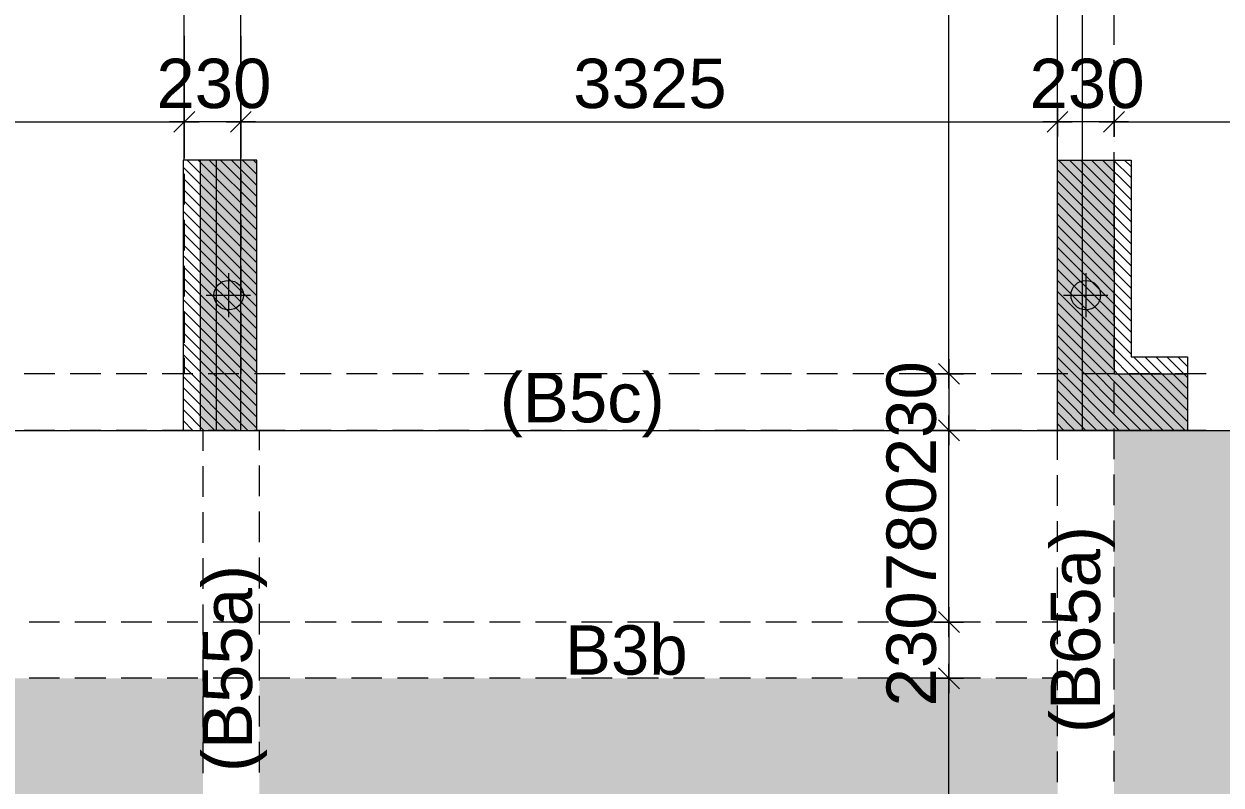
# Model space of a CAD drawing. Header units: millimetres. Extents: x -1303 to 98744, y -1303 to 90097.
# Drawn here: x 21751 to 26625, y 16838 to 19937 of the extents above; entities that cross this region are included whole.
import ezdxf

# ---------------------------------------------------------------- set-up
doc = ezdxf.new("R2010")
doc.units = ezdxf.units.MM
doc.layers.add('PDF_Geometry', color=7, linetype='Continuous')
doc.layers.add('PDF_Text', color=7, linetype='Continuous')
doc.layers.add('PDF_Solid Fills', color=192, linetype='Continuous', true_color=0xc2c0c0c0)
doc.styles.add('PDF ArialMT', font='arial.ttf')

msp = doc.modelspace()

# ---------------------------------------------------------------- hatches: boundary and pattern name
at = {"layer": 'PDF_Solid Fills'}
msp.add_hatch(color=256, dxfattribs=at).paths.add_polyline_path([(25959.23687, 19382.7525), (26189.25962, 19382.7525), (26189.25962, 18512.67482), (26489.27123, 18512.67482), (26489.27123, 18282.73679), (25959.23687, 18282.73679)])
at = {"layer": 'PDF_Solid Fills', "true_color": 0x00007f}
h = msp.add_hatch(color=254, dxfattribs=at)
h.paths.add_polyline_path([(12814.30857, 16872.72168), (12814.30857, 15026.95077), (9799.20871, 14960.09316), (9658.30121, 14967.03233), (9514.00728, 14987.42836), (9368.02118, 15022.38044), (9222.54335, 15072.39683), (9079.77321, 15137.90008), (8942.25007, 15218.63604), (8812.34276, 15314.0138), (8692.25382, 15422.7637), (8584.01219, 15543.36091), (8489.14272, 15673.68971), (8408.99871, 15811.5517), (8344.08741, 15954.57597), (8294.664, 16100.30898), (8260.38859, 16246.37773), (8240.58554, 16390.84108), (8234.23832, 16531.75065), (8234.23832, 16872.72168)], flags=0)
h.paths.add_polyline_path([(22479.26705, 17272.68137), (22479.26705, 15241.31724), (19209.26177, 15168.7901), (19209.26177, 17272.68137)], flags=0)
h.paths.add_polyline_path([(25959.23687, 17272.68137), (25959.23687, 15322.73089), (22709.2898, 15246.39481), (22709.2898, 17272.68137)], flags=0)
h.paths.add_polyline_path([(32124.25101, 18282.73679), (32124.25101, 15455.26118), (26189.25962, 15327.89318), (26189.25962, 18282.73679)], flags=0)
h.paths.add_polyline_path([(36934.25928, 16872.72168), (36934.25928, 15561.8943), (32354.27376, 15460.33875), (32354.27376, 16872.72168)], flags=0)
h.paths.add_polyline_path([(50274.26033, 16872.72168), (50274.26033, 15857.75915), (45694.27273, 15756.20359), (45694.27273, 16872.72168)], flags=0)
h.paths.add_polyline_path([(59929.31471, 17272.68137), (59929.31471, 16071.87252), (56669.29721, 15999.59848), (56669.29721, 17272.68137)], flags=0)
h.paths.add_polyline_path([(63419.27024, 17272.68137), (63419.27024, 16149.30779), (60159.25274, 16076.95111), (60159.25274, 17272.68137)], flags=0)
h.paths.add_polyline_path([(69584.28231, 18282.73679), (69584.28231, 16285.98588), (63649.29506, 16154.3864), (63649.29506, 18282.73679)], flags=0)
h.paths.add_polyline_path([(74394.29472, 16872.72168), (74394.29472, 16409.62861), (69814.31126, 16291.06242), (69814.31126, 16872.72168)], flags=0)
h.paths.add_polyline_path([(18979.23903, 18282.73679), (18979.23903, 15163.7115), (13044.24764, 15027.79686), (13044.24764, 18282.73679), (18944.28591, 18282.73679)], flags=0)
h.paths.add_polyline_path([(56439.27239, 18282.73679), (56439.27239, 15994.4362), (50504.281, 15862.83775), (50504.281, 18282.73679)], flags=0)

# ---------------------------------------------------------------- linework, layer by layer
at = {"layer": 'PDF_Geometry', "color": 9, "lineweight": 0, "true_color": 0xc0c0c0}
for points in [[(26058.93082, 25087.3823), (26058.93082, 18282.31322), (25959.06745, 18282.31322), (25959.06745, 28207.6762)], [(22534.10689, 19382.49837), (22534.10689, 18282.31322), (22633.96819, 18282.31322), (22633.96819, 22352.15319), (23098.58608, 22352.15319), (23098.58608, 23742.61629), (22633.96819, 23742.61629), (23098.58608, 23742.61629), (23098.58608, 22352.15319), (22633.96819, 22352.15319)], [(22633.96819, 19382.49837), (22403.77602, 19382.49837), (22403.77602, 20282.11171), (22633.96819, 20282.11171)], [(17183.82026, 14994.45224), (17183.82026, 18282.31322), (41183.93514, 18282.31322), (40953.74504, 18282.31322)]]:
    msp.add_lwpolyline(points, dxfattribs=at)
at = {"layer": 'PDF_Geometry', "color": 122, "lineweight": 0, "true_color": 0x00b88a}
for points in [[(25516.45409, 18552.28298), (25516.45409, 18531.97062), (25516.45409, 22202.3571), (25516.45409, 22182.04682)], [(19248.78314, 19539.06317), (19228.47286, 19539.06317), (22383.46574, 19539.06317), (22364.00051, 19539.06317)], [(22633.96819, 19539.06317), (22403.77602, 19539.06317)], [(22673.74577, 19539.06317), (22653.43342, 19539.06317), (25938.7551, 19539.06317), (25918.44481, 19539.06317)], [(26189.25962, 19539.06317), (25959.06745, 19539.06317)], [(26229.03513, 19539.06317), (26208.72485, 19539.06317), (28954.10909, 19539.06317), (28933.79881, 19539.06317)], [(25516.45409, 18512.50539), (25516.45409, 18282.31322)], [(25516.45409, 17542.65112), (25516.45409, 17522.33877), (25516.45409, 18262.00294), (25516.45409, 18242.53771)], [(25516.45409, 17502.02848), (25516.45409, 17272.68137)], [(25516.45409, 15353.28207), (25516.45409, 15332.97075), (25516.45409, 17252.37109), (25516.45409, 17232.06081)]]:
    msp.add_lwpolyline(points, dxfattribs=at)
at = {"layer": 'PDF_Geometry', "color": 157, "lineweight": 0, "true_color": 0x3f5f7f}
for points in [[(25959.06745, 19849.65349), (25959.06745, 19974.90575)], [(26189.25962, 19852.19279), (26189.25962, 19977.44505)], [(22403.77602, 19889.43107), (22403.77602, 19765.02386)], [(22633.96819, 19889.43107), (22633.96819, 19765.02386)], [(26189.25962, 19665.16256), (26189.25962, 19789.5677)], [(25959.06745, 19662.62326), (25959.06745, 19787.02839)], [(22403.77602, 19702.39877), (22403.77602, 19577.14651)], [(22633.96819, 19702.39877), (22633.96819, 19577.14651)], [(25959.06745, 19474.7459), (25959.06745, 19599.99609)], [(26189.25962, 19477.28313), (26189.25962, 19602.53539)], [(22403.77602, 19514.52141), (22403.77602, 19390.11628)], [(22633.96819, 19514.52141), (22633.96819, 19390.11628)], [(25959.06745, 19287.7136), (25959.06745, 19412.11873)], [(26189.25962, 19290.2529), (26189.25962, 19414.65804)], [(22403.77602, 19327.48911), (22403.77602, 19202.23685)], [(22633.96819, 19327.48911), (22633.96819, 19202.23685)], [(25959.06745, 19099.83624), (25959.06745, 19225.0885)], [(26189.25962, 19102.37555), (26189.25962, 19227.62573)], [(22403.77602, 19139.61175), (22403.77602, 19015.20662)], [(22633.96819, 19139.61175), (22633.96819, 19015.20662)], [(25959.06745, 18911.95889), (25959.06745, 19037.20908)], [(26189.25962, 18914.49612), (26189.25962, 19039.74838)], [(22403.77602, 18952.57945), (22403.77602, 18827.32926)], [(22633.96819, 18952.57945), (22633.96819, 18827.32926)], [(25959.06745, 18724.92658), (25959.06745, 18850.17885)], [(26189.25962, 18727.46589), (26189.25962, 18852.71815)], [(22403.77602, 18764.70209), (22403.77602, 18639.44983)], [(22633.96819, 18764.70209), (22633.96819, 18639.44983)], [(25959.06745, 18537.04923), (25959.06745, 18662.30149)], [(26189.25962, 18539.58853), (26189.25962, 18664.83872)], [(22403.77602, 18577.67186), (22403.77602, 18512.50539)], [(22633.96819, 18577.67186), (22633.96819, 18512.50539)], [(21876.53304, 18512.50539), (21751.28285, 18512.50539)], [(22063.56534, 18512.50539), (21939.1602, 18512.50539)], [(22251.44269, 18512.50539), (22126.19043, 18512.50539)], [(22438.475, 18512.50539), (22314.06986, 18512.50539)], [(22626.35235, 18512.50539), (22501.10009, 18512.50539)], [(22814.22971, 18512.50539), (22688.97745, 18512.50539)], [(23001.26201, 18512.50539), (22876.00975, 18512.50539)], [(23189.13937, 18512.50539), (23063.88711, 18512.50539)], [(23376.17167, 18512.50539), (23251.76446, 18512.50539)], [(23564.04903, 18512.50539), (23438.79677, 18512.50539)], [(23751.07926, 18512.50539), (23626.67412, 18512.50539)], [(23938.95869, 18512.50539), (23813.70642, 18512.50539)], [(24125.98892, 18512.50539), (24001.58378, 18512.50539)], [(24313.86627, 18512.50539), (24188.61608, 18512.50539)], [(24501.7457, 18512.50539), (24376.49344, 18512.50539)], [(24688.77593, 18512.50539), (24563.52367, 18512.50539)], [(24876.65329, 18512.50539), (24751.4031, 18512.50539)], [(25063.68559, 18512.50539), (24938.43333, 18512.50539)], [(25251.56294, 18512.50539), (25126.31068, 18512.50539)], [(25438.59525, 18512.50539), (25314.19011, 18512.50539)], [(25626.4726, 18512.50539), (25501.22034, 18512.50539)], [(25813.50491, 18512.50539), (25689.0977, 18512.50539)], [(26001.38226, 18512.50539), (25876.13, 18512.50539)], [(25959.06745, 18350.01692), (25959.06745, 18474.42206)], [(26189.25962, 18512.50539), (26064.00736, 18512.50539)], [(26189.25962, 18352.55623), (26189.25962, 18476.96136)], [(26376.29192, 18512.50539), (26251.03966, 18512.50539)], [(26564.16928, 18512.50539), (26438.91702, 18512.50539)], [(21876.53304, 18282.31322), (21751.28285, 18282.31322)], [(22063.56534, 18282.31322), (21939.1602, 18282.31322)], [(22251.44269, 18282.31322), (22126.19043, 18282.31322)], [(22438.475, 18282.31322), (22314.06986, 18282.31322)], [(22479.09763, 18282.31322), (22479.09763, 18199.37578)], [(22626.35235, 18282.31322), (22501.10009, 18282.31322)], [(22814.22971, 18282.31322), (22688.97745, 18282.31322)], [(22708.44268, 18282.31322), (22708.44268, 18201.91508)], [(23001.26201, 18282.31322), (22876.00975, 18282.31322)], [(23189.13937, 18282.31322), (23063.88711, 18282.31322)], [(23376.17167, 18282.31322), (23251.76446, 18282.31322)], [(23564.04903, 18282.31322), (23438.79677, 18282.31322)], [(23751.07926, 18282.31322), (23626.67412, 18282.31322)], [(23938.95869, 18282.31322), (23813.70642, 18282.31322)], [(24125.98892, 18282.31322), (24001.58378, 18282.31322)], [(24313.86627, 18282.31322), (24188.61608, 18282.31322)], [(24501.7457, 18282.31322), (24376.49344, 18282.31322)], [(24688.77593, 18282.31322), (24563.52367, 18282.31322)], [(24876.65329, 18282.31322), (24751.4031, 18282.31322)], [(25063.68559, 18282.31322), (24938.43333, 18282.31322)], [(25251.56294, 18282.31322), (25126.31068, 18282.31322)], [(25438.59525, 18282.31322), (25314.19011, 18282.31322)], [(25626.4726, 18282.31322), (25501.22034, 18282.31322)], [(25813.50491, 18282.31322), (25689.0977, 18282.31322)], [(26001.38226, 18282.31322), (25876.13, 18282.31322)], [(25959.06745, 18162.13957), (25959.06745, 18287.39183)], [(26189.25962, 18282.31322), (26064.00736, 18282.31322)], [(26189.25962, 18164.67887), (26189.25962, 18289.93113)], [(26376.29192, 18282.31322), (26251.03966, 18282.31322)], [(26564.16928, 18282.31322), (26438.91702, 18282.31322)], [(22479.09763, 18136.75068), (22479.09763, 18011.49842)], [(22708.44268, 18139.28998), (22708.44268, 18014.03772)], [(25959.06745, 17975.10727), (25959.06745, 18099.51448)], [(26189.25962, 17977.64657), (26189.25962, 18102.05171)], [(22479.09763, 17948.87333), (22479.09763, 17824.46819)], [(22708.44268, 17951.41263), (22708.44268, 17827.00542)], [(25959.06745, 17787.22991), (25959.06745, 17912.48217)], [(26189.25962, 17789.76921), (26189.25962, 17915.02148)], [(22479.09763, 17761.84102), (22479.09763, 17636.58876)], [(22708.44268, 17764.38033), (22708.44268, 17639.12806)], [(25959.06745, 17600.19968), (25959.06745, 17724.60482)], [(26189.25962, 17602.73691), (26189.25962, 17727.14412)], [(22479.09763, 17573.96367), (22479.09763, 17448.71141)], [(22708.44268, 17576.50297), (22708.44268, 17451.25071)], [(21895.99826, 17502.02848), (21771.59313, 17502.02848)], [(22083.87562, 17502.02848), (21958.62543, 17502.02848)], [(22271.75505, 17502.02848), (22146.50279, 17502.02848)], [(22458.78528, 17502.02848), (22333.53302, 17502.02848)], [(22646.66263, 17502.02848), (22521.41245, 17502.02848)], [(22833.69494, 17502.02848), (22708.44268, 17502.02848)], [(23021.57229, 17502.02848), (22896.32003, 17502.02848)], [(23208.6046, 17502.02848), (23084.19946, 17502.02848)], [(23396.48195, 17502.02848), (23271.22969, 17502.02848)], [(23583.51426, 17502.02848), (23459.10705, 17502.02848)], [(23771.39161, 17502.02848), (23646.13935, 17502.02848)], [(23959.26897, 17502.02848), (23834.01671, 17502.02848)], [(24146.30127, 17502.02848), (24021.04901, 17502.02848)], [(24334.17863, 17502.02848), (24208.92636, 17502.02848)], [(24521.20886, 17502.02848), (24395.95867, 17502.02848)], [(24709.08828, 17502.02848), (24583.83602, 17502.02848)], [(24896.11851, 17502.02848), (24771.71338, 17502.02848)], [(25083.99587, 17502.02848), (24958.74568, 17502.02848)], [(25271.02817, 17502.02848), (25146.62304, 17502.02848)], [(25458.90553, 17502.02848), (25333.65327, 17502.02848)], [(25645.93783, 17502.02848), (25521.5327, 17502.02848)], [(25833.81519, 17502.02848), (25708.56293, 17502.02848)], [(25959.06745, 17502.02848), (25896.44028, 17502.02848)], [(25959.06745, 17412.32025), (25959.06745, 17537.57251)], [(26189.25962, 17414.85956), (26189.25962, 17540.11182)], [(22479.09763, 17386.93136), (22479.09763, 17261.68118)], [(22708.44268, 17389.47067), (22708.44268, 17264.21841)], [(25959.06745, 17224.4429), (25959.06745, 17349.69516)], [(26189.25962, 17226.9822), (26189.25962, 17352.23446)], [(21895.99826, 17272.68137), (21771.59313, 17272.68137)], [(22083.87562, 17272.68137), (21958.62543, 17272.68137)], [(22271.75505, 17272.68137), (22146.50279, 17272.68137)], [(22458.78528, 17272.68137), (22333.53302, 17272.68137)], [(22646.66263, 17272.68137), (22521.41245, 17272.68137)], [(22833.69494, 17272.68137), (22708.44268, 17272.68137)], [(23021.57229, 17272.68137), (22896.32003, 17272.68137)], [(23208.6046, 17272.68137), (23084.19946, 17272.68137)], [(23396.48195, 17272.68137), (23271.22969, 17272.68137)], [(23583.51426, 17272.68137), (23459.10705, 17272.68137)], [(23771.39161, 17272.68137), (23646.13935, 17272.68137)], [(23959.26897, 17272.68137), (23834.01671, 17272.68137)], [(24146.30127, 17272.68137), (24021.04901, 17272.68137)], [(24334.17863, 17272.68137), (24208.92636, 17272.68137)], [(24521.20886, 17272.68137), (24395.95867, 17272.68137)], [(24709.08828, 17272.68137), (24583.83602, 17272.68137)], [(24896.11851, 17272.68137), (24771.71338, 17272.68137)], [(25083.99587, 17272.68137), (24958.74568, 17272.68137)], [(25271.02817, 17272.68137), (25146.62304, 17272.68137)], [(25458.90553, 17272.68137), (25333.65327, 17272.68137)], [(25645.93783, 17272.68137), (25521.5327, 17272.68137)], [(25833.81519, 17272.68137), (25708.56293, 17272.68137)], [(25959.06745, 17272.68137), (25896.44028, 17272.68137)], [(22479.09763, 17199.05401), (22479.09763, 17073.80175)], [(22708.44268, 17201.59331), (22708.44268, 17076.34105)], [(25959.06745, 17037.41267), (25959.06745, 17162.66285)], [(26189.25962, 17039.9499), (26189.25962, 17165.20216)], [(22479.09763, 17011.17665), (22479.09763, 16886.77152)], [(22708.44268, 17014.56101), (22708.44268, 16889.31082)], [(25959.06745, 16849.53324), (25959.06745, 16974.7855)], [(26189.25962, 16852.07254), (26189.25962, 16977.3248)]]:
    msp.add_lwpolyline(points, dxfattribs=at)
at = {"layer": 'PDF_Geometry', "color": 122, "lineweight": 0, "true_color": 0x00b88a}
for points in [[(22403.77602, 19478.97738), (22403.77602, 19599.15104)], [(22633.96819, 19599.15104), (22633.96819, 19478.97738)], [(25959.06745, 19478.97738), (25959.06745, 19599.15104)], [(26189.25962, 19599.15104), (26189.25962, 19478.97738)], [(22446.09083, 19581.37799), (22361.46121, 19496.74836)], [(22591.65338, 19496.74836), (22676.283, 19581.37799)], [(26001.38226, 19581.37799), (25916.75264, 19496.74836)], [(26146.09768, 19496.74836), (26231.57443, 19581.37799)], [(22463.86389, 19539.06317), (22343.69023, 19539.06317)], [(22573.8824, 19539.06317), (22694.05605, 19539.06317)], [(26019.15324, 19539.06317), (25898.97959, 19539.06317)], [(26129.17175, 19539.06317), (26248.50036, 19539.06317)], [(25516.45409, 18452.4196), (25516.45409, 18572.59326)], [(25559.61603, 18470.19058), (25474.13928, 18554.82021)], [(25457.21335, 18512.50539), (25576.54195, 18512.50539)], [(25516.45409, 18342.40109), (25516.45409, 18222.22743)], [(25576.54195, 18282.31322), (25457.21335, 18282.31322)], [(25474.13928, 18324.62804), (25559.61603, 18239.99841)], [(25516.45409, 17441.94062), (25516.45409, 17562.11635)], [(25457.21335, 17502.02848), (25576.54195, 17502.02848)], [(25559.61603, 17459.71367), (25474.13928, 17544.3433)], [(25474.13928, 17314.99618), (25559.61603, 17229.5215)], [(25516.45409, 17331.92211), (25516.45409, 17212.59558)], [(25576.54195, 17272.68137), (25457.21335, 17272.68137)]]:
    msp.add_lwpolyline(points, close=True, dxfattribs=at)
at = {"layer": 'PDF_Geometry', "lineweight": 0}
for points in [[(22403.77602, 19539.06317), (22403.77602, 19539.06317)], [(22403.77602, 19539.06317), (22403.77602, 19539.06317)], [(22633.96819, 19539.06317), (22633.96819, 19539.06317)], [(22633.96819, 19539.06317), (22633.96819, 19539.06317)], [(25959.06745, 19539.06317), (25959.06745, 19539.06317)], [(25959.06745, 19539.06317), (25959.06745, 19539.06317)], [(26189.25962, 19539.06317), (26189.25962, 19539.06317)], [(26189.25962, 19539.06317), (26189.25962, 19539.06317)], [(22403.77602, 19460.35721), (22403.77602, 19460.35721)], [(22403.77602, 19460.35721), (22403.77602, 19460.35721)], [(22633.96819, 19460.35721), (22633.96819, 19460.35721)], [(22633.96819, 19460.35721), (22633.96819, 19460.35721)], [(25959.06745, 19460.35721), (25959.06745, 19460.35721)], [(25959.06745, 19460.35721), (25959.06745, 19460.35721)], [(26189.25962, 19460.35721), (26189.25962, 19460.35721)], [(26189.25962, 19460.35721), (26189.25962, 19460.35721)], [(22398.69949, 19354.57017), (22699.13466, 19054.135)], [(22403.77602, 19382.49837), (22403.77602, 19382.49837)], [(22403.77602, 19382.49837), (22403.77602, 19382.49837)], [(22415.62541, 19382.49837), (22699.13466, 19098.98912)], [(22460.47746, 19382.49837), (22699.13466, 19143.84323)], [(22505.33157, 19382.49837), (22699.13466, 19189.5424)], [(22551.03282, 19382.49837), (22699.13466, 19234.39652)], [(22595.88486, 19382.49837), (22699.13466, 19279.25064)], [(22633.96819, 19382.49837), (22633.96819, 19382.49837)], [(22633.96819, 19382.49837), (22633.96819, 19382.49837)], [(22640.73898, 19382.49837), (22699.13466, 19324.10475)], [(22685.59309, 19382.49837), (22699.13466, 19368.95887)], [(25959.06745, 19382.49837), (25959.06745, 19382.49837)], [(25959.06745, 19382.49837), (25959.06745, 19382.49837)], [(25963.29893, 19382.49837), (26258.6555, 19086.29467)], [(26008.15305, 19382.49837), (26258.6555, 19131.14879)], [(26053.00509, 19382.49837), (26258.6555, 19176.00291)], [(26097.85921, 19382.49837), (26258.6555, 19220.85702)], [(26142.71332, 19382.49837), (26258.6555, 19266.55619)], [(26187.56744, 19382.49837), (26258.6555, 19311.41031)], [(26189.25962, 19382.49837), (26189.25962, 19382.49837)], [(26189.25962, 19382.49837), (26189.25962, 19382.49837)], [(26232.42156, 19382.49837), (26258.6555, 19356.26442)], [(22398.69949, 19309.71813), (22699.13466, 19009.28296)], [(25959.06745, 19341.87573), (26258.6555, 19041.44056)], [(22398.69949, 19264.86401), (22699.13466, 18964.42884)], [(25959.06745, 19297.02369), (26258.6555, 18996.58851)], [(22398.69949, 19220.0099), (22699.13466, 18919.57472)], [(25959.06745, 19252.16957), (26258.6555, 18951.7344)], [(25959.06745, 19207.31545), (26258.6555, 18906.88028)], [(22398.69949, 19175.15578), (22699.13466, 18874.72061)], [(25959.06745, 19162.46134), (26258.6555, 18862.02616)], [(22398.69949, 19130.30166), (22699.13466, 18829.86649)], [(25959.06745, 19116.76217), (26258.6555, 18817.17205)], [(22398.69949, 19085.44962), (22699.13466, 18785.01445)], [(25959.06745, 19071.90805), (26258.6555, 18772.32)], [(22398.69949, 19039.74838), (22699.13466, 18740.16033)], [(25959.06745, 19027.05393), (26258.6555, 18727.46589)], [(22398.69949, 18994.89426), (22699.13466, 18695.30621)], [(25959.06745, 18982.19982), (26258.6555, 18682.61177)], [(22398.69949, 18950.04222), (22699.13466, 18650.4521)], [(25959.06745, 18937.34778), (26258.6555, 18637.75765)], [(22398.69949, 18905.1881), (22699.13466, 18605.59798)], [(25959.06745, 18892.49366), (26258.6555, 18592.90354)], [(22398.69949, 18860.33399), (22699.13466, 18560.74594)], [(22398.69949, 18815.47987), (22699.13466, 18515.89182)], [(25959.06745, 18847.63954), (26488.84767, 18317.85725)], [(22398.69949, 18770.62575), (22699.13466, 18471.03771)], [(25959.06745, 18802.78543), (26479.53965, 18282.31322)], [(22398.69949, 18725.77371), (22699.13466, 18426.18359)], [(25959.06745, 18757.93131), (26434.68553, 18282.31322)], [(22398.69949, 18680.91959), (22699.13466, 18381.32947)], [(25959.06745, 18713.07927), (26389.83142, 18282.31322)], [(22398.69949, 18636.06548), (22699.13466, 18335.6303)], [(25959.06745, 18668.22515), (26344.9773, 18282.31322)], [(25959.06745, 18623.37103), (26300.12526, 18282.31322)], [(22398.69949, 18591.21136), (22699.13466, 18290.77619)], [(25959.06745, 18578.51692), (26255.27114, 18282.31322)], [(26268.81064, 18581.90334), (26488.84767, 18362.71137)], [(26314.51188, 18581.90334), (26488.84767, 18407.56549)], [(26359.366, 18581.90334), (26488.84767, 18452.4196)], [(26404.21804, 18581.90334), (26488.84767, 18497.27372)], [(26449.07216, 18581.90334), (26488.84767, 18542.12576)], [(22398.69949, 18546.35724), (22662.74351, 18282.31322)], [(25959.06745, 18533.6628), (26210.41702, 18282.31322)], [(22398.69949, 18501.5052), (22617.88939, 18282.31322)], [(25516.45409, 18512.50539), (25516.45409, 18512.50539)], [(25516.45409, 18512.50539), (25516.45409, 18512.50539)], [(25602.77589, 18512.50539), (25602.77589, 18512.50539)], [(25602.77589, 18512.50539), (25602.77589, 18512.50539)], [(25689.0977, 18512.50539), (25689.0977, 18512.50539)], [(25689.0977, 18512.50539), (25689.0977, 18512.50539)], [(25959.06745, 18488.81076), (26164.71786, 18282.31322)], [(22398.69949, 18456.65108), (22573.03527, 18282.31322)], [(25959.06745, 18443.95664), (26119.86374, 18282.31322)], [(22398.69949, 18411.79697), (22528.18116, 18282.31322)], [(25959.06745, 18399.10252), (26075.00962, 18282.31322)], [(22398.69949, 18366.94285), (22483.32911, 18282.31322)], [(25959.06745, 18354.24841), (26030.15551, 18282.31322)], [(22398.69949, 18322.08873), (22438.475, 18282.31322)], [(25516.45409, 18282.31322), (25516.45409, 18282.31322)], [(25516.45409, 18282.31322), (25516.45409, 18282.31322)], [(25602.77589, 18282.31322), (25602.77589, 18282.31322)], [(25602.77589, 18282.31322), (25602.77589, 18282.31322)], [(25689.0977, 18282.31322), (25689.0977, 18282.31322)], [(25689.0977, 18282.31322), (25689.0977, 18282.31322)], [(25959.06745, 18308.54924), (25985.30139, 18282.31322)], [(25516.45409, 17502.02848), (25516.45409, 17502.02848)], [(25516.45409, 17502.02848), (25516.45409, 17502.02848)], [(25602.77589, 17502.02848), (25602.77589, 17502.02848)], [(25602.77589, 17502.02848), (25602.77589, 17502.02848)], [(25689.0977, 17502.02848), (25689.0977, 17502.02848)], [(25689.0977, 17502.02848), (25689.0977, 17502.02848)], [(25516.45409, 17272.68137), (25516.45409, 17272.68137)], [(25516.45409, 17272.68137), (25516.45409, 17272.68137)], [(25602.77589, 17272.68137), (25602.77589, 17272.68137)], [(25602.77589, 17272.68137), (25602.77589, 17272.68137)], [(25689.0977, 17272.68137), (25689.0977, 17272.68137)], [(25689.0977, 17272.68137), (25689.0977, 17272.68137)]]:
    msp.add_lwpolyline(points, dxfattribs=at)
at = {"layer": 'PDF_Geometry', "color": 5, "lineweight": 0}
for points in [[(22398.69949, 18282.31322), (22699.13466, 18282.31322), (22699.13466, 19382.49837), (22398.69949, 19382.49837)], [(22468.94042, 18282.31322), (22699.13301, 18282.31322), (22699.13301, 19382.49837), (22468.94042, 19382.49837)], [(25959.06745, 19382.49837), (26258.6555, 19382.49837), (26258.6555, 18581.90334), (26488.84767, 18581.90334), (26488.84767, 18282.31322), (25959.06745, 18282.31322)], [(25959.06745, 19382.49837), (26189.25962, 19382.49837), (26189.25962, 18512.50539), (26488.84767, 18512.50539), (26488.84767, 18282.31322), (25959.06745, 18282.31322)]]:
    msp.add_lwpolyline(points, close=True, dxfattribs=at)
at = {"layer": 'PDF_Geometry', "color": 20, "lineweight": 0, "true_color": 0xff4405}
for points in [[(22584.03754, 18922.11403), (22584.03754, 18742.69963)], [(26074.1625, 18922.11403), (26074.1625, 18742.69963)], [(22493.48425, 18832.40579), (22673.74577, 18832.40579)], [(25983.60921, 18832.40579), (26163.87073, 18832.40579)]]:
    msp.add_lwpolyline(points, dxfattribs=at)
for centre, radius in [((22584.27997, 18832.70402), 59.99146), ((26074.30105, 18832.76749), 60.05493)]:
    msp.add_circle(centre, radius, dxfattribs=at)
at = {"layer": 'PDF_Geometry', "color": 7, "lineweight": 0, "true_color": 0xffffff}
for centre, radius in [((22584.29945, 18832.73687), 60.01092), ((26074.28124, 18832.71268), 60.03512)]:
    msp.add_circle(centre, radius, dxfattribs=at)
at = {"layer": 'PDF_Solid Fills', "lineweight": 0}
msp.add_solid([(22699.30408, 19382.7525), (22469.27927, 19382.7525), (22699.30408, 18282.73679), (22469.27927, 18282.73679)], dxfattribs=at)

# ---------------------------------------------------------------- texts
at = {"layer": 'PDF_Text', "char_height": 201.084641, "attachment_point": 4, "style": 'PDF ArialMT'}
for s, insert in [('230', (22290.03783, 19693.74102)), ('3325', (23987.10505, 19693.74102)), ('230', (25845.18164, 19693.74102))]:
    msp.add_mtext(s, dxfattribs=dict(at, insert=insert))
at = {"layer": 'PDF_Text', "color": 6, "char_height": 201.084641, "attachment_point": 4, "style": 'PDF ArialMT'}
for s, insert in [('(B5c)', (23688.55963, 18385.12421)), ('B3b', (23953.55238, 17386.66896))]:
    msp.add_mtext(s, dxfattribs=dict(at, insert=insert))
at = {"layer": 'PDF_Text', "insert": (25364.72557, 17158.26475), "char_height": 201.084641, "attachment_point": 4, "rotation": 90, "style": 'PDF ArialMT'}
msp.add_mtext('230780230', dxfattribs=at)
at = {"layer": 'PDF_Text', "color": 6, "char_height": 201.084641, "attachment_point": 4, "rotation": 90, "style": 'PDF ArialMT'}
for s, insert in [('(B65a)', (26062.36899, 17049.67754)), ('(B55a)', (22609.43504, 16891.24235))]:
    msp.add_mtext(s, dxfattribs=dict(at, insert=insert))

doc.saveas('drawing.dxf')
